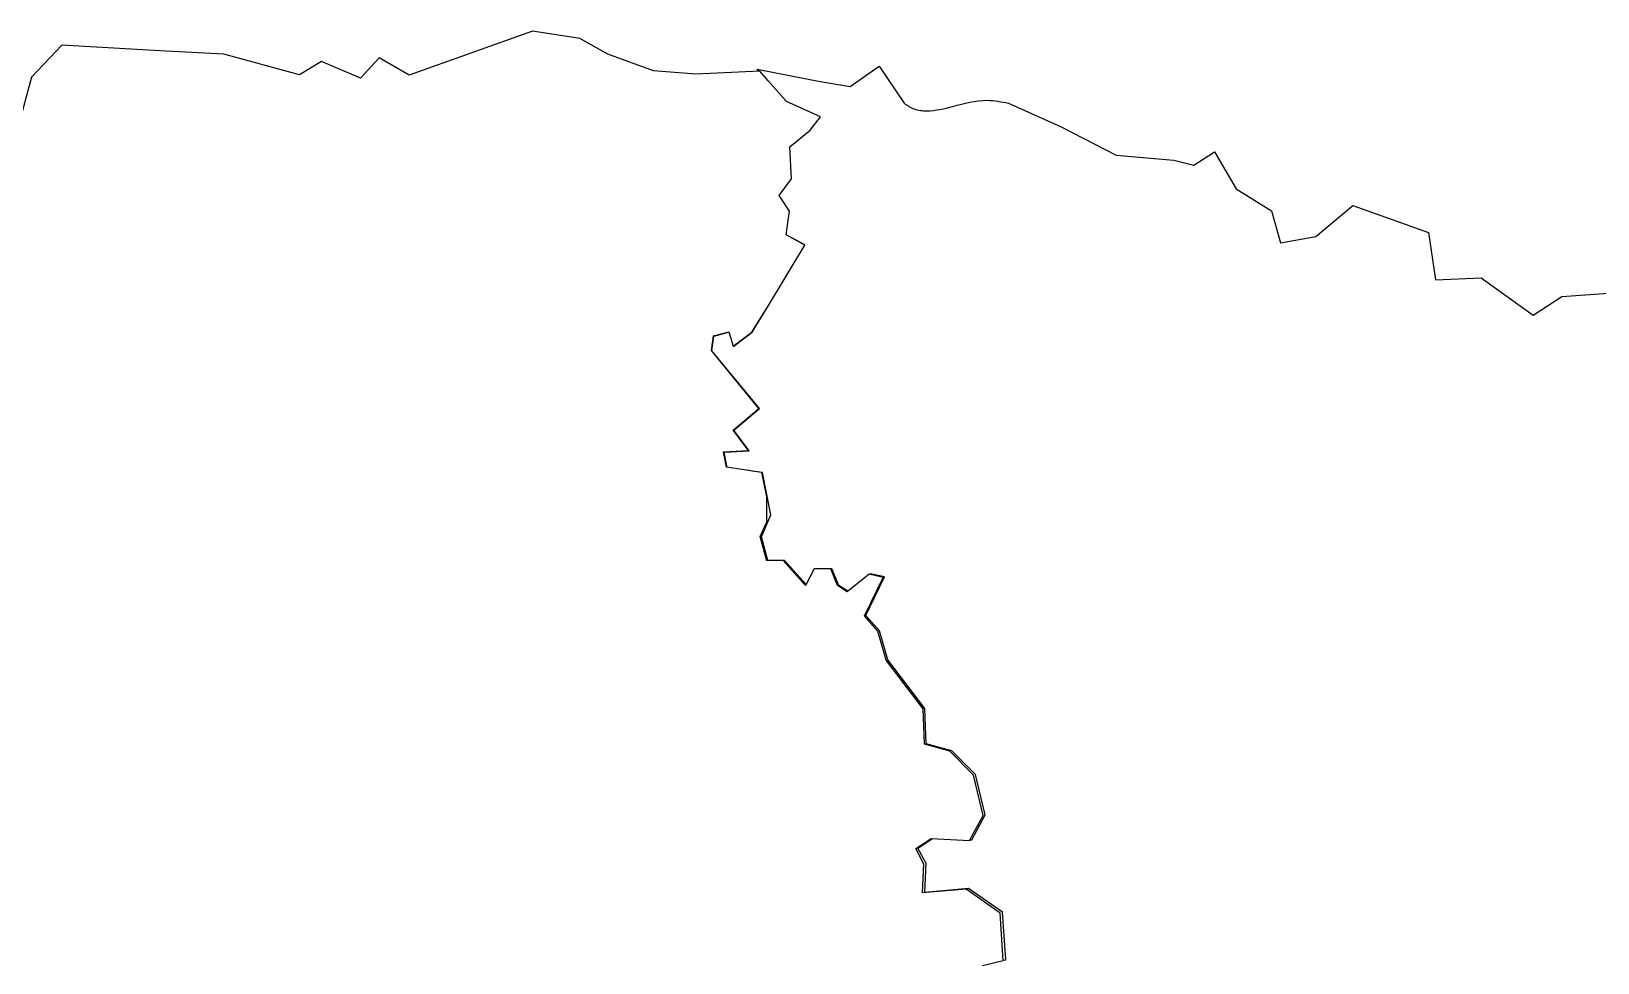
# Model space of a CAD drawing. Header units: millimetres. Extents: x 13 to 580, y 5 to 382.
# Drawn here: x 98.6 to 177.9, y 321.9 to 369 of the extents above; entities that cross this region are included whole.
import ezdxf

# ---------------------------------------------------------------- set-up
doc = ezdxf.new("R2010")
doc.units = ezdxf.units.MM

msp = doc.modelspace()

# ---------------------------------------------------------------- linework, layer by layer
at = {"color": 7, "linetype": 'Continuous', "lineweight": 25}
for p, q in [((123.93, 369.048), (117.693, 366.828)), ((126.329, 368.683), (123.93, 369.048)), ((127.755, 367.899), (126.329, 368.683)), ((100.111, 368.342), (98.581, 366.725)), ((105.074, 368.067), (100.111, 368.342)), ((108.319, 367.895), (105.074, 368.067)), ((112.144, 366.845), (108.319, 367.895)), ((130.056, 367.049), (127.755, 367.899)), ((113.25, 367.524), (112.144, 366.845)), ((115.226, 366.674), (113.25, 367.524)), ((116.17, 367.709), (115.226, 366.674)), ((117.693, 366.828), (116.17, 367.709)), ((135.399, 367.031), (135.314, 367.125)), ((135.314, 367.125), (138.495, 366.51)), ((140.019, 366.251), (141.479, 367.29)), ((141.479, 367.29), (142.745, 365.41)), ((98.581, 366.725), (97.892, 364.164)), ((132.197, 366.881), (130.056, 367.049)), ((135.442, 367.033), (132.197, 366.881)), ((135.863, 366.546), (135.442, 367.033)), ((136.8, 365.504), (135.863, 366.546)), ((138.495, 366.51), (140.019, 366.251)), ((138.518, 364.72), (136.8, 365.504)), ((137.995, 364.04), (138.518, 364.72)), ((148.035, 365.413), (150.696, 364.213)), ((136.956, 363.199), (137.995, 364.04)), ((150.696, 364.213), (153.486, 362.787)), ((137.048, 361.576), (136.956, 363.199)), ((153.486, 362.787), (156.407, 362.529)), ((156.407, 362.529), (157.413, 362.269)), ((157.413, 362.269), (158.451, 362.953)), ((158.451, 362.953), (159.556, 361.07)), ((136.428, 360.735), (137.048, 361.576)), ((159.556, 361.07), (161.34, 359.967)), ((136.946, 359.954), (136.428, 360.735)), ((161.34, 359.967), (161.796, 358.346)), ((163.581, 358.671), (165.462, 360.229)), ((165.462, 360.229), (169.291, 358.868)), ((136.779, 358.754), (136.946, 359.954)), ((136.779, 358.754), (136.781, 358.774)), ((137.72, 358.236), (136.779, 358.754)), ((137.718, 358.233), (136.779, 358.754)), ((161.796, 358.346), (163.581, 358.671)), ((169.291, 358.868), (169.649, 356.467)), ((135.827, 355.092), (137.718, 358.233)), ((137.718, 358.233), (137.72, 358.236)), ((169.649, 356.467), (171.953, 356.566)), ((171.953, 356.566), (174.582, 354.686)), ((176.041, 355.627), (181.914, 356.052)), ((174.582, 354.686), (176.041, 355.627)), ((135.045, 353.828), (135.827, 355.092)), ((135.062, 353.821), (135.827, 355.092)), ((132.996, 352.893), (133.096, 353.639)), ((133.017, 352.88), (133.115, 353.626)), ((133.096, 353.639), (133.876, 353.831)), ((133.115, 353.626), (133.881, 353.817)), ((133.876, 353.831), (134.101, 353.117)), ((134.101, 353.117), (135.045, 353.828)), ((134.121, 353.107), (135.062, 353.821)), ((135.389, 349.966), (132.996, 352.893)), ((135.42, 349.961), (133.017, 352.88)), ((134.115, 353.127), (134.121, 353.107)), ((134.088, 348.867), (135.389, 349.966)), ((134.123, 348.857), (135.42, 349.961)), ((134.863, 347.826), (134.088, 348.867)), ((134.903, 347.819), (134.123, 348.857)), ((133.597, 347.765), (134.863, 347.826)), ((133.758, 346.986), (133.597, 347.765)), ((133.637, 347.753), (134.903, 347.819)), ((133.799, 346.98), (133.637, 347.753)), ((135.541, 346.721), (133.758, 346.986)), ((135.584, 346.716), (135.04, 346.795)), ((135.797, 345.487), (135.541, 346.721)), ((136.008, 344.575), (135.584, 346.716)), ((135.794, 344.222), (135.797, 345.487)), ((135.466, 343.476), (135.794, 344.222)), ((135.521, 343.471), (136.008, 344.575)), ((135.788, 342.306), (135.466, 343.476)), ((135.846, 342.274), (135.521, 343.471)), ((135.788, 342.274), (135.788, 342.306)), ((136.63, 342.272), (135.788, 342.274)), ((137.762, 341.003), (136.63, 342.272)), ((136.69, 342.271), (136.631, 342.271)), ((137.786, 341.051), (136.69, 342.271)), ((138.187, 341.845), (137.762, 341.003)), ((139.03, 341.842), (138.187, 341.845)), ((138.248, 341.85), (138.245, 341.845)), ((139.091, 341.851), (138.248, 341.85)), ((139.384, 340.998), (139.03, 341.842)), ((139.449, 341.007), (139.091, 341.851)), ((139.871, 340.672), (139.384, 340.998)), ((139.908, 340.702), (139.449, 341.007)), ((140.977, 341.578), (139.871, 340.672)), ((140.743, 339.468), (141.689, 341.413)), ((140.812, 339.482), (141.751, 341.431)), ((141.689, 341.413), (140.977, 341.578)), ((141.039, 341.593), (141.011, 341.57)), ((141.751, 341.431), (141.039, 341.593)), ((141.421, 338.688), (140.743, 339.468)), ((141.494, 338.705), (140.812, 339.482)), ((141.84, 337.226), (141.421, 338.688)), ((141.918, 337.245), (141.494, 338.705)), ((143.713, 334.755), (141.84, 337.226)), ((143.799, 334.78), (141.918, 337.245)), ((143.773, 332.97), (143.713, 334.755)), ((143.866, 332.995), (143.799, 334.78)), ((145.069, 332.609), (143.773, 332.97)), ((145.164, 332.639), (143.866, 332.995)), ((146.266, 331.406), (145.069, 332.609)), ((146.365, 331.44), (145.164, 332.639)), ((146.853, 329.395), (146.365, 331.44)), ((146.747, 329.359), (146.266, 331.406)), ((146.06, 328.095), (146.747, 329.359)), ((146.171, 328.129), (146.853, 329.395)), ((143.335, 327.683), (144.116, 328.199)), ((143.754, 326.902), (143.335, 327.683)), ((143.447, 327.707), (144.18, 328.195)), ((143.869, 326.928), (143.447, 327.707)), ((144.116, 328.199), (146.06, 328.095)), ((146.081, 328.133), (146.171, 328.129)), ((143.684, 325.443), (143.754, 326.902)), ((143.804, 325.468), (143.869, 326.928)), ((145.891, 325.63), (143.684, 325.443)), ((146.011, 325.663), (143.804, 325.468)), ((147.607, 324.424), (145.891, 325.63)), ((147.731, 324.463), (146.011, 325.663)), ((147.763, 322.023), (147.607, 324.424)), ((147.895, 322.063), (147.731, 324.463)), ((146.723, 321.767), (147.763, 322.023)), ((147.763, 322.03), (147.895, 322.063))]:
    msp.add_line(p, q, dxfattribs=at)
for points, knots in [([(145.212, 365.248), (145.788, 365.406), (146.725, 365.662), (147.671, 365.482), (148.035, 365.413)], [0, 0, 0, 0, 0.61529, 1, 1, 1, 1]), ([(142.745, 365.41), (142.909, 365.3), (143.256, 365.067), (144.137, 364.973), (144.781, 365.138), (145.212, 365.248)], [0, 0, 0, 0, 0.226995, 0.482903, 1, 1, 1, 1])]:
    msp.add_open_spline(points, degree=3, knots=knots, dxfattribs=at)

doc.saveas('drawing.dxf')
